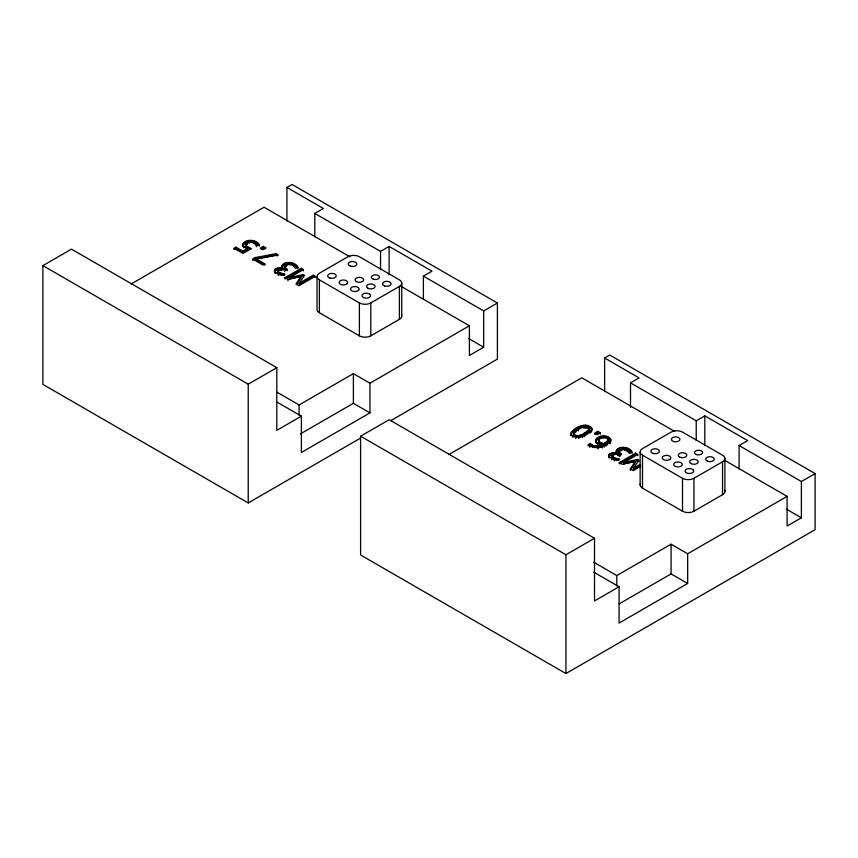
<?xml version="1.0" encoding="UTF-8"?>
<svg xmlns="http://www.w3.org/2000/svg" width="858" height="858" viewBox="0 0 858 858"><rect width="100%" height="100%" fill="white"/><g stroke="black" fill="none" stroke-linecap="round" stroke-linejoin="round"><path stroke-width="1.29" d="M246.557 243.608L246.031 245.517L249.71 247.941L249.71 249.26L246.031 246.836L246.557 243.608C252.027 237.537 255.641 248.112 259.384 244.787C256.113 238.889 242.803 238.417 242.825 246.385C244.777 239.757 256.07 240.594 259.384 246.107L259.384 244.787M573.67 435.349L574.678 432.078C578.442 429.708 585.049 424.002 589.156 428.571L589.124 430.512C585.757 434.127 578.217 439.789 573.67 435.349L573.691 433.419L574.678 432.078M573.691 433.419L573.67 434.03C578.217 438.47 585.757 432.807 589.124 429.193L589.156 428.571M608 439.468L607.282 441.377L603.807 443.725C585.553 437.912 620.634 433.74 603.807 445.045C601.833 445.002 596.535 443.146 599.356 440.637M589.124 430.512L589.156 429.89M281.928 266.184L282.303 268.543C280.48 260.264 295.227 261.154 297.876 267.095L295.57 268.425L292.664 265.111L287.569 264.446L284.47 266.613L287.291 269.369L285.478 270.409L280.856 269.004L277.874 270.409L279.268 272.608L284.641 274.067L284.641 275.386M283.505 273.927L283.505 275.246L278.303 273.241L278.174 270.023M612.119 456.059L614.929 458.097L618.983 458.955L618.983 460.274L612.644 458.129L612.215 455.287L615.197 453.893L619.819 455.298L621.632 454.257L618.811 451.501L621.911 449.324L627.005 450L629.911 453.314L632.217 451.984C629.107 446.846 619.122 445.195 616.269 451.072L616.645 453.432M612.119 457.378L612.215 455.287M281.928 267.503L282.014 265.605M591.956 428.925C588.803 435.489 575.557 441.42 570.881 433.633C573.627 426.791 589.682 420.474 591.956 430.255L591.709 428.035M571.117 434.523L571.117 435.853L571.085 432.679M274.635 270.388L274.689 272.415C272.233 266.184 284.052 268.886 282.303 267.224M274.635 271.707L274.871 269.734M608.976 455.276L609.33 457.947C605.04 451.051 620.077 453.689 616.645 452.102M609.212 454.611L609.03 457.293M285.124 265.658L284.491 268.393L287.291 270.688M610.735 439.382L610.842 441.505C608.998 435.317 596.739 436.132 595.516 442.256C595.034 435.07 607.614 433.901 610.735 439.382C608.408 447.544 594.648 450.268 588.234 444.723L590.325 443.522C593.243 447.007 598.573 446.535 602.252 444.616L602.252 445.935C598.573 447.855 593.243 448.326 590.325 444.841L590.325 443.522M282.014 266.924C285.778 261.851 294.637 263.363 297.876 268.415L297.876 267.095M616.344 451.812C620.109 446.739 628.978 448.251 632.217 453.303M591.752 431.188L591.119 432.196L591.119 430.877M571.085 433.998C575.525 428.496 585.8 423.155 591.709 429.354M284.963 279.011L284.963 277.692L287.977 279.429L300.976 276.458L295.978 284.052L298.927 285.757L315.229 276.34L315.229 277.66L313.202 276.49L299.163 284.599L299.163 283.279L304.504 275.332L303.185 274.571L289.382 277.638L289.382 278.957L303.185 275.89L303.185 274.571M296.686 284.288L300.976 277.777L300.976 276.458M635.317 461.347L635.317 462.666L630.319 470.259L630.319 468.94L635.317 461.347L622.307 464.317L619.304 462.58L619.304 463.899L635.606 454.483L635.606 453.163L637.773 454.418L637.773 455.737M639.982 465.744L633.504 469.487L633.504 468.168L638.845 460.22L637.526 459.459L623.723 462.526L623.723 463.846L637.526 460.778L638.845 461.54M633.504 469.487L635.499 466.505M610.553 442.535L609.791 443.629L609.791 442.31M274.871 271.053L277.735 269.23L283.065 269.369M609.212 455.93C610.682 452.016 617.428 456.145 617.406 452.938M284.641 274.067L282.464 275.482L279.837 274.764L277.198 273.605L274.689 271.096M618.983 458.955L616.805 460.36L612.751 459.094L609.33 456.628M360.403 438.191L248.23 502.949L42.9 384.405L42.9 265.626L71.471 249.131L276.812 367.674L276.812 430.362L301.383 416.173L301.383 452.477L369.959 412.88L369.959 383.183L469.401 325.772L469.401 355.469L483.687 347.222L483.687 310.928L423.391 276.115L423.391 299.453M286.926 221.128L286.926 187.43L292.063 184.459L497.404 303.003L497.404 359.094L390.583 420.763M131.145 283.966L264.06 207.228L349.914 256.789M234.062 249.624L234.062 248.305L235.982 247.201L242.814 251.147L247.147 248.638L247.147 249.957L242.814 252.466L235.982 248.52L235.982 247.201M314.811 236.754L314.811 213.428L323.38 208.483L286.926 187.43M263.427 246.439L260.306 248.23L262.923 249.742L266.044 247.941L263.427 246.439L263.427 247.758L265.176 248.756M261.347 248.959L263.427 247.758M263.835 264.607L256.467 260.349L256.467 259.019L278.314 255.03L275.986 253.678L255.073 257.614L252.627 259.019L262.977 264.993L264.897 263.889L264.897 265.208M252.627 260.349L255.073 258.934L275.986 255.008L277.542 255.898M284.963 277.692L301.265 268.275L303.432 269.53L289.382 277.638M286.046 278.378L301.265 269.594L303.432 270.849M299.163 283.279L313.202 275.171L315.229 276.34M314.811 213.428L380.534 251.373L389.103 246.418L431.971 271.171L423.391 276.115M319.38 279.837L359.384 302.928A8.087 4.665 0 0 0 370.817 302.928L399.388 286.433A8.087 4.665 0 0 0 399.388 279.837L359.384 256.735A8.087 4.665 0 0 0 347.962 256.735L319.38 273.23A8.087 4.665 0 0 0 319.38 279.837L319.38 312.741L359.384 335.832A8.087 4.665 0 0 0 370.817 335.832L399.388 319.337A8.087 4.665 0 0 0 401.48 314.832M42.9 265.626L248.23 384.169L276.812 367.674M277.091 392.256L299.099 404.955L353.389 373.616L369.959 383.183M483.687 310.928L497.404 303.003M300.246 433.987L353.389 403.314L369.959 412.88M604.622 391.72L604.622 358.011L609.77 355.051L815.1 473.595L815.1 529.686L565.937 673.541L360.596 554.997L360.596 436.207L389.178 419.712L594.508 538.266L594.508 600.954L619.079 586.765L619.079 623.058L687.655 583.472L687.655 553.775L787.097 496.364L787.097 526.061L801.383 517.803L801.383 481.51L739.092 445.549L739.092 468.886M448.841 454.558L581.767 377.81L674.57 431.392M630.512 407.486L630.512 382.861L639.081 377.917L604.622 358.011M600.385 432.829L597.769 431.317L594.648 433.118L597.265 434.631L600.385 432.829L600.385 434.148M594.648 434.438L597.769 432.636L599.506 433.644M619.304 462.58L635.606 453.163M623.723 462.526L637.773 454.418M630.512 382.861L696.235 420.806L704.804 415.851L747.661 440.604L739.092 445.549M633.504 468.168L639.982 464.425M640.872 466.248L633.268 470.645L630.319 468.94M642.513 455.201L682.518 478.303A8.087 4.665 0 0 0 693.95 478.303L722.522 461.808A8.087 4.665 0 0 0 722.522 455.201L682.518 432.11A8.087 4.665 0 0 0 671.085 432.11L642.513 448.605A8.087 4.665 0 0 0 642.513 455.201L642.513 488.116L682.518 511.207A8.087 4.665 0 0 0 693.95 511.207L722.522 494.712A8.087 4.665 0 0 0 724.613 490.208M360.596 436.207L565.937 554.761L594.508 538.266M593.639 562.172L616.795 575.546L671.085 544.208L687.655 553.775M801.383 481.51L815.1 473.595M619.101 603.914L671.085 573.895L687.655 583.472M595.506 440.036C595.398 443.329 599.71 444.283 602.252 444.616M249.71 247.941L251.405 248.616L243.007 253.464L234.062 248.305M242.793 244.262L243.672 246.493L247.147 248.638M247.147 249.957L246.3 249.549L246.3 248.23M724.452 460.199L787.097 496.364M400.954 286.261L469.401 325.772M786.389 509.148L801.383 517.803M468.607 338.513L483.687 347.222M256.467 259.019L264.897 263.889M593.757 572.147L619.079 586.765M277.113 402.166L301.383 416.173M619.015 451.029L618.832 453.281L620.699 455.04L620.699 453.71M256.027 245.828L256.628 246.686L256.628 245.367M724.892 458.504L724.892 491.409M722.522 461.808L722.522 494.712M704.804 415.851L704.804 445.549M696.235 420.806L696.235 440.251M693.95 478.303L693.95 511.207M682.518 478.303L682.518 511.207M671.085 544.208L671.085 573.895M640.143 451.909L640.143 484.813M637.526 459.459L637.526 460.778M630.909 450.407L630.909 451.726M629.922 449.581L629.922 450.9M628.871 451.608L628.871 452.927M628.775 448.831L628.775 450.15M628.056 450.74L628.056 452.059M627.466 448.187L627.466 449.506M627.005 450L627.005 451.319M626.104 447.726L626.104 449.045M625.45 449.345L625.45 450.664M624.688 447.468L624.688 448.788M624.56 449.152L624.56 450.471M623.251 447.393L623.251 448.713M621.878 447.479L621.878 448.798M621.911 449.324L621.911 450.654M620.548 447.715L620.548 449.034M620.205 450.042L619.465 451.866L619.465 450.547M619.819 455.298L619.819 456.617M619.465 452.852L619.465 454.172M619.294 448.112L619.294 449.431M619.09 454.879L619.09 456.209M618.811 451.501L618.832 453.281M618.135 448.67L618.135 449.989M617.835 458.816L617.835 460.135M617.578 454.214L617.578 455.534M617.234 449.281L617.234 450.6M617.256 453.024L617.256 454.343M616.655 449.892L616.655 451.211M616.795 575.546L616.795 585.875M616.462 458.547L616.462 459.867M616.344 450.493L616.269 452.391M615.647 452.627L615.647 453.946M614.929 458.097L614.929 459.416M614.178 459.652L614.178 460.971M613.835 452.541L613.835 453.861M613.717 454.214L613.717 455.534M613.609 457.496L613.609 458.816M613.03 454.547L613.03 455.866M612.515 454.912L612.515 456.231M612.644 456.81L612.644 458.129M612.076 452.799L612.076 454.118M611.54 458.483L611.54 459.802M610.585 453.399L610.585 454.719M610.349 438.62L610.349 439.94M609.673 437.912L609.673 439.232M609.748 453.989L609.748 455.308M608.708 437.248L608.708 438.567M607.786 439.017L607.786 440.336M607.829 440.637L607.829 441.956M607.571 436.701L607.571 438.02M607.282 441.377L607.282 442.696M606.617 444.691L606.617 446.021M606.316 436.314L606.316 437.634M606.327 442.224L606.327 443.543M604.976 436.1L604.976 437.419M604.879 443.157L604.879 444.476M604.482 445.795L604.482 447.115M604.311 443.468L604.311 444.787M603.807 443.725L603.807 445.045M603.539 436.025L603.539 437.355M602.337 446.653L602.337 447.983M602.101 436.132L602.101 437.451M601.715 443.286L601.715 444.605M600.804 445.248L600.804 446.568M600.643 436.411L600.643 437.73M599.999 442.556L599.999 443.876M599.817 444.187L599.817 445.506M599.399 445.71L599.399 447.029M599.216 436.872L599.216 438.191M599.002 441.859L599.002 443.178M598.798 439.864L598.798 441.184M598.659 441.462L598.659 442.782M598.509 440.433L598.487 442.353M597.908 437.505L597.908 438.824M598.026 445.999L598.026 447.318M598.005 447.608L598.005 448.927M597.769 431.317L597.769 432.636M597.726 443.318L597.726 444.637M596.707 438.331L596.707 439.65M596.696 446.117L596.696 447.436M596.246 442.245L596.246 443.565M595.902 439.167L595.902 440.486M595.42 446.074L595.42 447.393M594.208 445.881L594.208 447.2M593.082 445.516L593.082 446.846M592.031 445.012L592.031 446.332M591.023 427.187L591.023 428.507M590.969 444.24L590.969 445.559M590.057 431.939L590.057 433.269M589.896 426.383L589.896 427.702M589.854 445.924L589.854 447.243M588.77 429.837L588.77 431.166M588.524 425.74L588.524 427.059M588.234 444.723L588.234 446.042M588.084 430.566L588.084 431.885M587.151 427.016L587.151 428.335M587.162 431.295L587.162 432.614M587.065 425.343L587.065 426.662M586.164 426.812L586.164 428.131M585.531 425.193L585.531 426.512M585.102 426.823L585.102 428.142M584.491 435.424L584.491 436.743M584.405 433L584.405 434.32M583.955 427.027L583.955 428.346M583.901 425.3L583.901 426.619M582.496 436.304L582.496 437.623M582.174 425.654L582.174 426.973M581.424 434.588L581.424 435.907M580.308 426.265L580.308 427.584M580.083 435.156L580.083 436.475M578.871 435.542L578.871 436.861M578.903 437.28L578.903 438.599M578.41 429.568L578.41 430.888M578.313 427.145L578.313 428.464M577.724 435.746L577.724 437.065M576.662 435.757L576.662 437.076M576.19 428.281L576.19 429.601M575.75 437.226L575.75 438.545M575.632 431.317L575.632 432.636M575.664 435.553L575.664 436.872M574.731 435.135L574.731 436.454M574.27 429.472L574.27 430.791M574.034 432.775L574.034 434.094M574.002 434.598L574.002 435.918M572.93 436.186L572.93 437.505M572.79 430.609L572.79 431.928M571.728 431.671L571.728 432.99M570.881 433.633L570.881 434.952M565.937 554.761L565.937 673.541M401.759 283.129L401.759 316.044M399.388 286.433L399.388 319.337M389.103 246.418L389.103 274.796M380.534 251.373L380.534 269.519M370.817 302.928L370.817 335.832M359.384 302.928L359.384 335.832M353.389 373.616L353.389 403.314M317.02 276.533L317.02 309.438A8.087 4.665 0 0 0 319.38 312.741M313.202 275.171L313.202 276.49M301.265 268.275L301.265 269.594M299.099 404.955L299.099 415.293M296.568 265.519L296.568 266.838M295.581 264.693L295.581 266.012M294.433 263.942L294.433 265.261M293.125 263.299L293.125 264.618M291.763 262.838L291.763 264.167M290.358 262.58L290.358 263.899M288.91 262.505L288.91 263.824M287.977 279.429L287.977 280.748M287.537 262.591L287.537 263.91M286.733 264.725L286.733 266.044M286.358 268.833L286.358 270.152M286.207 262.827L286.207 264.146M285.875 265.154L285.875 266.473M285.124 267.964L285.124 269.283M284.953 263.224L284.953 264.543M284.749 270.002L284.749 271.321M284.674 266.141L284.674 267.46M284.47 266.613L284.491 268.393M283.805 263.781L283.805 265.101M282.904 264.393L282.904 265.712M283.065 268.05L282.915 269.455M282.314 265.004L282.314 266.323M282.121 273.659L282.121 274.978M281.649 269.015L281.649 270.334M281.306 267.739L281.306 269.058M280.856 269.004L280.856 270.324M280.598 273.209L280.598 274.528M280.094 269.112L280.094 270.431M279.494 267.664L279.494 268.983M279.268 272.608L279.268 273.927M278.689 269.659L278.689 270.978M278.303 271.922L278.303 273.241M278.41 274.206L278.41 275.525M277.735 267.911L277.735 269.23M277.874 270.409L277.777 272.49M276.244 268.511L276.244 269.83M275.986 253.678L275.986 255.008M275.407 269.101L275.407 270.42M275.493 272.351L275.493 273.67M274.989 271.739L274.989 273.058M258.097 243.264L258.097 244.584M257.143 242.492L257.143 243.811M256.049 241.784L256.049 243.104M255.073 257.614L255.073 258.934M254.729 241.141L254.729 242.471M253.325 240.701L253.325 242.02M251.877 240.454L251.877 241.774M250.439 240.39L250.439 241.709M249.034 240.508L249.034 241.827M249.024 242.364L249.024 243.683M248.23 384.169L248.23 502.949M247.79 246.986L247.79 248.305M247.64 240.787L247.64 242.106M247.286 243.125L247.286 244.444M246.439 246.01L246.439 247.329M246.31 241.227L246.31 242.546M246.107 244.08L246.107 245.399M246.031 245.517L246.031 246.836M245.881 244.541L245.871 246.321M245.077 241.827L245.077 243.157M243.844 242.664L243.844 243.983M243.672 246.493L243.672 247.812L243.136 245.828M243.114 243.468L243.114 244.787M242.814 251.147L242.814 252.466M642.513 488.116A8.087 4.665 0 0 1 640.422 483.601M347.093 283.708L346.418 284.223A4.279 2.477 0 0 1 339.36 283.322A4.279 2.477 0 0 1 343.758 280.008A4.279 2.477 0 0 1 347.093 283.708M358.526 290.304L357.84 290.819A4.279 2.477 0 0 1 351.791 290.819A4.279 2.477 0 0 1 351.791 287.323L352.67 286.926A4.279 2.477 0 0 1 357.84 287.323A4.279 2.477 0 0 1 358.526 290.304M670.227 459.084L669.54 459.598A4.279 2.477 0 0 1 662.494 458.687A4.279 2.477 0 0 1 666.891 455.384A4.279 2.477 0 0 1 670.227 459.084M681.649 465.68L680.973 466.194A4.279 2.477 0 0 1 674.914 466.194A4.279 2.477 0 0 1 674.914 462.698L675.804 462.301A4.279 2.477 0 0 1 680.973 462.698A4.279 2.477 0 0 1 681.649 465.68M692.835 469.583L692.052 469.111A4.279 2.477 0 0 0 685.21 470.452A4.279 2.477 0 0 0 690.207 473.466A4.279 2.477 0 0 0 692.835 469.583M369.701 294.208L368.929 293.747A4.279 2.477 0 0 0 362.087 295.077A4.279 2.477 0 0 0 367.074 298.101A4.279 2.477 0 0 0 369.701 294.208M652.938 453.389A4.279 2.477 0 0 0 659.373 451.244A4.279 2.477 0 0 0 652.938 449.109A4.279 2.477 0 0 0 652.938 453.389M690.915 463.556A4.279 2.477 0 0 0 698.08 462.441A4.279 2.477 0 0 0 692.835 459.416A4.279 2.477 0 0 0 690.915 463.556M679.482 456.96A4.279 2.477 0 0 0 686.657 455.845A4.279 2.477 0 0 0 681.402 452.82A4.279 2.477 0 0 0 679.482 456.96M707.807 461.304A4.279 2.477 0 0 0 714.231 459.169A4.279 2.477 0 0 0 707.807 457.024A4.279 2.477 0 0 0 707.807 461.304M696.492 454.59A4.043 2.338 0 0 0 702.563 452.563A4.043 2.338 0 0 0 696.492 450.547A4.043 2.338 0 0 0 696.492 454.59M673.519 441.505A4.279 2.477 0 0 0 679.944 439.371A4.279 2.477 0 0 0 673.519 437.226A4.279 2.477 0 0 0 673.519 441.505M329.815 278.013A4.279 2.477 0 0 0 336.239 275.879A4.279 2.477 0 0 0 329.815 273.734A4.279 2.477 0 0 0 329.815 278.013M367.792 288.181A4.279 2.477 0 0 0 374.957 287.076A4.279 2.477 0 0 0 369.712 284.041A4.279 2.477 0 0 0 367.792 288.181M356.36 281.585A4.279 2.477 0 0 0 363.524 280.469A4.279 2.477 0 0 0 358.279 277.445A4.279 2.477 0 0 0 356.36 281.585M384.674 285.939A4.279 2.477 0 0 0 391.098 283.794A4.279 2.477 0 0 0 384.674 281.649A4.279 2.477 0 0 0 384.674 285.939M373.369 279.215A4.043 2.338 0 0 0 379.429 277.198A4.043 2.338 0 0 0 373.369 275.171A4.043 2.338 0 0 0 373.369 279.215M350.386 266.141A4.279 2.477 0 0 0 356.81 263.996A4.279 2.477 0 0 0 350.386 261.851A4.279 2.477 0 0 0 350.386 266.141"/></g></svg>
